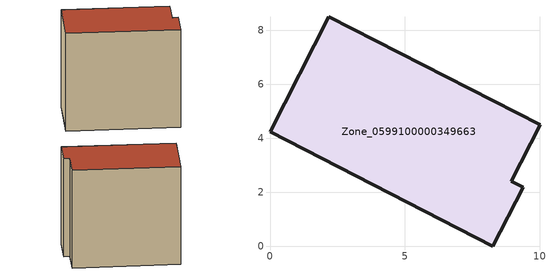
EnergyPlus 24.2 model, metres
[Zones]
Zone_0599100000349663
 floor ground (C_G): 0,4.25 2.18,8.5 10.02,4.5 8.95,2.4 9.39,2.18 8.27,0 z3.86
 wall outside (C_F): 2.18,8.5 0,4.25 8.27,0 9.39,2.18 8.95,2.4 10.02,4.5 2.18,8.5 z3.86:12.44
 roof outside (C_R): 0,4.25 8.27,0 9.39,2.18 8.95,2.4 10.02,4.5 2.18,8.5 z12.44
[BUILDING]
Pand.0599100000349663: North Axis=0; Terrain=City; Loads Convergence Tolerance Value=0.04; Temperature Convergence Tolerance Value=0.4; Solar Distribution=FullExterior; Maximum Number of Warmup Days=25; Minimum Number of Warmup Days=1
[Site:Location]
Rotterdam.The.Hague.AP_ZH_NLD Design_Conditions: Latitude=51.96; Longitude=4.45; Time Zone=1; Elevation=-4.5
[SITE:GROUNDTEMPERATURE:BUILDINGSURFACE]
18, 18, 18, 18, 18, 18, 18, 18, 18, 18, 18, 18
[MATERIAL] Thermal Absorptance=0.9; Solar Absorptance=0.7; Visible Absorptance=0.7
Name | Roughness | Thickness | Conductivity | Density | Specific Heat
G.TI.1992-2005 | MediumSmooth | 0.15 | 0.06 | 540 | 1210
F.TI.1992-2005 | Rough | 0.3 | 0.12 | 1920 | 840
R.TI.1992-2005 | MediumRough | 0.2 | 0.08 | 1500 | 1000
[CONSTRUCTION]
C_G: G.TI.1992-2005
C_F: F.TI.1992-2005
C_R: R.TI.1992-2005
[ZONE]
Zone_0599100000349663: Type=1; Multiplier=1; Ceiling Height=Autocalculate; Volume=Autocalculate; Floor Area=autocalculate; Part of Total Floor Area=Yes
[ZONEINFILTRATION:DESIGNFLOWRATE]
Infil_Zone_0599100000349663: Zone or ZoneList or Space or SpaceList=Zone_0599100000349663; Schedule=AlwaysOn; Design Flow Rate Calculation Method=Flow/Area; Flow Rate per Floor Area=0.0015; Constant Term Coefficient=1; Temperature Term Coefficient=0; Velocity Term Coefficient=0; Velocity Squared Term Coefficient=0
[HVACTEMPLATE:ZONE:IDEALLOADSAIRSYSTEM]
Zone_0599100000349663: Maximum Heating Supply Air Temperature=50; Minimum Cooling Supply Air Temperature=13; Maximum Heating Supply Air Humidity Ratio=0.0156; Minimum Cooling Supply Air Humidity Ratio=0.0077; Heating Limit=NoLimit; Cooling Limit=NoLimit; Dehumidification Control Type=ConstantSensibleHeatRatio; Cooling Sensible Heat Ratio=0.7; Dehumidification Setpoint=60; Humidification Control Type=None; Humidification Setpoint=30; Outdoor Air Method=None; Outdoor Air Flow Rate per Person=0.00944; Outdoor Air Flow Rate per Zone Floor Area=0; Outdoor Air Flow Rate per Zone=0; Demand Controlled Ventilation Type=None; Outdoor Air Economizer Type=NoEconomizer; Heat Recovery Type=None; Sensible Heat Recovery Effectiveness=0.7; Latent Heat Recovery Effectiveness=0.65
[ZONECONTROL:THERMOSTAT]
ThermostatControl_Zone_0599100000349663: Zone or ZoneList=Zone_0599100000349663; Control Type Schedule=DualSetpointControlType; Control 1=Thermostat_Zone_0599100000349663; Temperature Difference Between Cutout And Setpoint=0
[THERMOSTATSETPOINT:DUALSETPOINT]
Thermostat_Zone_0599100000349663: Heating Setpoint Temperature Schedule=HeatingSetpoint_Zone_0599100000349663; Cooling Setpoint Temperature Schedule=CoolingSetpoint_Zone_0599100000349663
[SCHEDULE:COMPACT]
HeatingSetpoint_Zone_0599100000349663: Through: 12/31, For: AllDays, Until: 24:00, 21
CoolingSetpoint_Zone_0599100000349663: Through: 12/31, For: AllDays, Until: 24:00, 24
DualSetpointControlType: Through: 12/31, For: AllDays, Until: 24:00, 4
AlwaysOn: Through: 12/31, For: AllDays, Until: 24:00, 1
